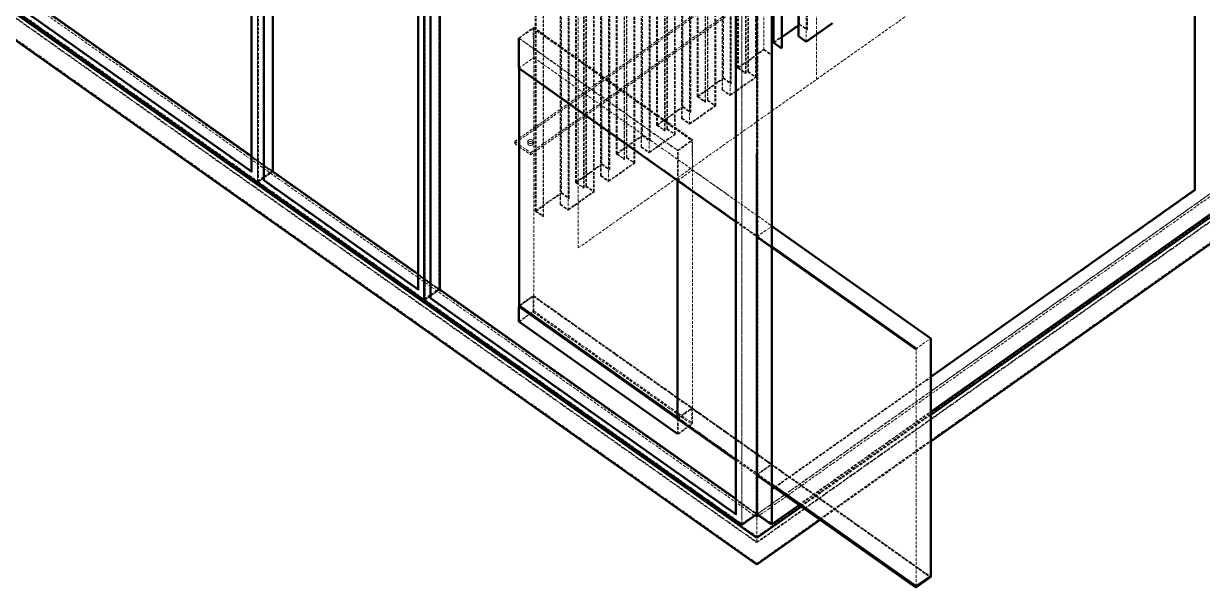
# Model space of a CAD drawing. Header units: millimetres. Extents: x 589 to 12190, y 300 to 8700.
# Drawn here: x 1508 to 3082, y 673 to 1426 of the extents above; entities that cross this region are included whole.
import ezdxf

# ---------------------------------------------------------------- set-up
doc = ezdxf.new("R2010")
doc.units = ezdxf.units.MM
doc.linetypes.add('Hidden', pattern=[15, 5, -3, 5, -2])
for name, color, linetype, lineweight in [('Default', 7, 'Continuous', 50), ('Edges', 7, 'Hidden', 15), ('HiddenEdges', 2, 'Hidden', 15), ('HiddenSilhouettes', 2, 'Hidden', 15), ('HiddenWires', 7, 'Hidden', 15), ('Silhouettes', 7, 'Continuous', 50), ('Wires', 7, 'Hidden', 15)]:
    doc.layers.add(name, color=color, linetype=linetype, lineweight=lineweight)

# ---------------------------------------------------------------- blocks, each defined once
blk = doc.blocks.new('Isometric')
at = {"layer": 'Edges'}
for points in [[(-242.5376374870725, -1746.233378030134), (-242.5375033366172, -77.46154254011117)], [(54.4472274929085, -1956.233394772532), (54.44736164336382, -287.4615592825094)], [(-1866.762006890896, -610.3398880025502), (636.3961348487569, -2380.34002491064)], [(-1840.599061282694, -639.2160392816609), (636.3961340146311, -2390.716178921239)], [(609.5260814242715, -2359.340027442814), (609.526217280029, -669.3549897026701)], [(724.4308640640811, -1498.938486882531), (724.4309288655741, -692.8368205969098)], [(679.8831377737997, -1510.438487799377), (679.8832025752913, -704.3368215137561)], [(-1048.63941386131, -1176.23333258648), (-263.7508421285002, -1731.233376834248)], [(636.3961891824138, -1698.453570518027), (636.3962140072372, -1389.643839727053)], [(212.1320503695579, -1970.477857632609), (212.1320844756065, -1546.213822745441)], [(946.108950397866, -2171.716116327621), (1842.720234147293, -1537.716110915194)], [(494.9748130279704, -1746.213838690582), (494.9748173480693, -1692.473727604874)], [(-242.5376374870725, -1746.233378030134), (33.23402285148222, -1941.233393576646)], [(946.1089564429158, -2096.518386957945), (1417.324755468647, -1763.318454559787)], [(55.29575644650458, -1951.591464996266), (71.55920876483333, -1940.091466005927)], [(54.4472274929085, -1956.233394772532), (55.29575612157896, -1955.633394343227)], [(54.4472274929085, -1956.233394772532), (598.9194799562092, -2341.233425466929)], [(212.1320503695579, -1970.477857632609), (212.9805784924656, -1969.877857560932)], [(920.3702426438635, -2468.546527739022), (920.3702766589622, -2045.413862532593)], [(494.9747767618719, -2197.347929120605), (494.9747789219218, -2170.477873577751)], [(636.396137581974, -2340.340025928025), (636.3961395327669, -2316.073032099976)], [(636.396140797523, -2380.340029117053), (714.0804053445327, -2325.408951362484)], [(636.3961340146311, -2390.716178921239), (721.4174472572818, -2330.597023571554)], [(636.3961369890139, -2427.71618187109), (747.5803996483755, -2349.097025046479)], [(636.3961406269927, -2382.461349291489), (636.396140797523, -2380.340029117053)], [(636.3961368184837, -2429.837502045526), (636.3961369890139, -2427.71618187109)], [(944.1775591375176, -2451.712210505456), (944.9775582015427, -2452.277895281516)]]:
    blk.add_lwpolyline(points, dxfattribs=at)
for points in [[(-253.1442406604378, -1749.339978810132, 0), (-253.14410480468, -59.35494106998885, 0)], [(1417.324755468647, -1763.318454559787, 0), (1417.324886302511, -135.8035423438423, 0)], [(-1866.762010699405, -657.7160407565868, 0), (636.3961369890139, -2427.71618187109, 0)], [(662.417703135492, -2358.740051809042, 0), (662.4178389912499, -668.7550140688988, 0)], [(946.1089512319909, -2161.339970729849, 0), (1895.046139763607, -1490.339958161157, 0)], [(212.1320887957058, -1492.473711659733, 0), (494.9748173480693, -1692.473727604874, 0)], [(946.1089474234823, -2208.716123483886, 0), (1895.046135955098, -1537.716110915193, 0)], [(-241.6891085334764, -1741.591448253868, 0), (-225.4256562151481, -1730.091449263528, 0)], [(-242.5376374870725, -1746.233378030134, 0), (-241.6891088584021, -1745.633377600828, 0)], [(1416.476261809691, -1762.718478926016, 0), (1417.324755468647, -1763.318454559787, 0)], [(946.1089544192905, -2121.691386293815, 0), (1442.497822477736, -1770.691403648411, 0)], [(946.1089515574431, -2157.291490835572, 0), (1467.670894372297, -1788.491453895657, 0)], [(919.2389058565159, -2046.213862608294, 0), (946.1089620142188, -2027.213861093506, 0)], [(663.2662341884602, -2321.691419092116, 0), (686.0446262541882, -2305.584661398228, 0)], [(663.2662362120859, -2296.518419756246, 0), (668.2446301519208, -2292.998163161212, 0)], [(663.2662313266128, -2357.291523633873, 0), (711.2176981487492, -2323.384711645474, 0)], [(636.3961340146311, -2390.716178921239, 0), (636.3961346782266, -2382.461345085076, 0)], [(919.2388717504678, -2470.477897495463, 0), (944.9775582015423, -2452.277895281516, 0)], [(944.9775582015423, -2452.277895281516, 0), (944.9775582924917, -2451.146525600775, 0)]]:
    blk.add_polyline3d(points, dxfattribs=at)
at = {"layer": 'HiddenEdges'}
for points in [[(-225.4256564480388, -1730.588505327158), (-225.4255205922782, -40.60343302660158)], [(-262.9023134998297, -1730.633376404943), (-262.9021793493748, -61.86154091492017)], [(-253.1442056225123, -1747.291474643564), (-253.1440699031759, -59.00345854999114)], [(69.8621437281272, -1938.891459782898), (69.8622794474636, -250.603443689326)], [(34.08255148015223, -1940.633393147341), (34.08268563060756, -271.8615576573193)], [(-1838.477741230248, -639.8373593365081), (636.3961336029347, -2389.837498856497)], [(609.5260733038217, -2357.291492758665), (609.5262090231586, -669.0034766650924)], [(662.4176672028452, -2295.918497403179), (662.4177988749238, -657.9765491021731)], [(712.4100031897565, -1468.638466156293), (712.4100679912499, -662.5367998706722)], [(599.7680085848792, -2340.633425037624), (599.7681427353345, -671.8615895476019)], [(711.1372643573281, -1488.338479933922), (711.1373291588202, -682.2368136483012)], [(725.7036459584183, -1478.038491319779), (725.7037107599112, -671.9368250341583)], [(648.7703965004607, -1513.638469743951), (648.7704613019532, -707.5368034583298)], [(662.0640392691216, -1523.038494907437), (662.0641040706146, -716.9368286218162)], [(616.243531084503, -1555.438491387034), (616.2435958859951, -749.3368251014135)], [(621.1932782714484, -1551.938491107994), (621.1933430729405, -745.8368248223735)], [(576.6455089192582, -1564.638473809963), (576.6455737207507, -758.5368075243421)], [(589.93915168792, -1574.038498973449), (589.9392164894125, -767.9368326878282)], [(549.068390690245, -1602.938495174007), (549.068455491738, -796.8368288883858)], [(575.372770086829, -1584.338487587592), (575.3728348883219, -778.2368213019711)], [(588.6663697935828, -1594.9384945362), (588.6664345950749, -788.8368282505794)], [(504.5206213380552, -1615.638477875975), (504.5206861395477, -809.5368115903539)], [(544.1186435032996, -1606.438495453046), (544.1187083047926, -800.3368291674255)], [(503.2478825056264, -1635.338491653604), (503.2479473071185, -829.2368253679831)], [(517.814264106717, -1625.038503039461), (517.8143289082095, -818.9368367538402)], [(432.3957337568531, -1666.638481941987), (432.3957985583456, -860.5368156563659)], [(471.9937559220975, -1657.438499519058), (471.9938207235896, -851.3368332334376)], [(476.9435031090429, -1653.938499240018), (476.943567910535, -847.8368329543976)], [(516.5414822123794, -1645.938498602212), (516.5415470138723, -839.8368323165914)], [(431.1229949244234, -1686.338495719616), (431.1230597259164, -880.2368294339949)], [(445.6893765255145, -1676.038507105473), (445.689441327007, -869.936840819852)], [(399.8688683408946, -1708.438503585071), (399.8689331423875, -902.3368372994498)], [(404.8186155278399, -1704.93850330603), (404.8186803293329, -898.8368370204093)], [(444.4165946311773, -1696.938502668225), (444.4166594326693, -890.8368363826037)], [(360.2708461756506, -1717.638486007999), (360.2709109771431, -911.5368197223781)], [(373.564488944312, -1727.038511171485), (373.5645537458045, -920.9368448858643)], [(358.9981073432214, -1737.338499785628), (358.9981721447134, -931.2368335000072)], [(372.2917070499743, -1747.938506734237), (372.2917718514673, -941.8368404486155)], [(288.1459585944481, -1768.638490074011), (288.1460233959406, -962.5368237883899)], [(327.7439807596925, -1759.438507651083), (327.7440455611845, -953.3368413654616)], [(332.6937279466379, -1755.938507372043), (332.6937927481299, -949.8368410864216)], [(286.8732197620184, -1788.33850385164), (286.8732845635113, -982.2368375660192)], [(301.4396013631094, -1778.038515237497), (301.4396661646019, -971.9368489518765)], [(255.6190931784895, -1810.438511717095), (255.6191579799829, -1004.336845431474)], [(300.1668194687722, -1798.938510800249), (300.1668842702643, -992.836844514628)], [(239.0021406333094, -1527.213821230652), (239.0021449534083, -1473.473710144944)], [(213.2634552780528, -1545.413822669739), (213.2634595072041, -1492.805065080382)], [(-226.274184570947, -1731.188505398835), (-226.2741695270156, -1544.04870512254)], [(233.3452377559743, -1700.122502656468), (233.3452380401914, -1696.586969032408)], [(-253.1442406604374, -1749.339978810132), (-226.2741845027349, -1730.339977295343)], [(-251.4471837441806, -1748.491450349012), (-241.6891085334764, -1741.591448253868)], [(-226.2741845027349, -1730.339977295343), (70.71068047724748, -1940.339994037742)], [(521.8448350796243, -2151.477872062962), (521.8448691856729, -1727.213837175793)], [(495.8233070448291, -2169.877873506073), (495.8233411508782, -1745.613838618905)], [(637.5275140914996, -2268.54651179388), (637.5275481065987, -1845.413846587451)], [(70.71068040903538, -1941.188522141234), (70.71068750977929, -1852.858435913514)], [(71.55920853194266, -1940.588522069556), (637.244665636671, -2340.588553959839)], [(239.0021065272608, -1951.477856117821), (663.2661993558067, -2251.477880035533)], [(213.2634189210048, -1997.679282780502), (213.2634211720042, -1969.677857556908)], [(237.870734569633, -1980.279280642255), (520.7134631219969, -2180.279296587397)], [(668.2446301519208, -2292.998163161212), (946.1089564429158, -2096.518386957945)], [(494.9747789219218, -2170.477873577751), (521.8448350796243, -2151.477872062962)], [(520.7134631219969, -2180.279296587397), (520.7134653729963, -2152.277871363803)], [(520.7134653729963, -2152.277871363803), (944.1775591375176, -2451.712210505456)], [(521.8448350796243, -2151.477872062962), (946.1089279081707, -2451.477895980674)], [(711.2176981487492, -2323.384711645474), (946.1089515574431, -2157.291490835572)], [(714.0804053445327, -2325.408951362484), (946.1089512319909, -2161.339970729849)], [(494.9747789219218, -2170.477873577751), (496.1061497243682, -2169.677873502049)], [(721.4174472572818, -2330.597023571554), (946.108950397866, -2171.716116327621)], [(636.3961346782266, -2382.461345085076), (636.3961376526099, -2345.461346341638)], [(636.3961375137619, -2341.188554031517), (636.396137581974, -2340.340025928025)]]:
    blk.add_lwpolyline(points, dxfattribs=at)
for points in [[(-227.1226780934794, -1728.89147355808, 0), (-227.1225423741434, -40.60345746450776, 0)], [(43.84061619909471, -1957.291460868382, 0), (43.84075191843067, -269.0034447748099, 0)], [(635.5476008328546, -2338.891491673181, 0), (635.5477365521906, -650.6034755796086, 0)], [(-1032.375960876972, -1160.33993185169, 0), (-226.2741845027349, -1730.339977295343, 0)], [(-1031.527432822276, -1160.588459883504, 0), (-225.4256564480388, -1730.588505327157, 0)], [(213.2634595072041, -1492.805065080382, 0), (237.8707751558327, -1475.405062942136, 0)], [(237.8707751558327, -1475.405062942136, 0), (237.8707752467808, -1474.273709445785, 0)], [(237.8707751558327, -1475.405062942136, 0), (520.7135037081966, -1675.405078887278, 0)], [(213.2634595072041, -1492.805065080382, 0), (496.106188059568, -1692.805081025524, 0)], [(239.0021065272608, -1951.477856117821, 0), (239.0021406333094, -1527.213821230652, 0)], [(212.1320844756065, -1546.213822745441, 0), (213.2634552780528, -1545.413822669739, 0)], [(212.9806125985147, -1545.613822673763, 0), (495.8233411508782, -1745.613838618905, 0)], [(636.3961336029347, -2389.837498856497, 0), (1838.477593289644, -1539.83743108963, 0)], [(494.9748173480693, -1692.473727604874, 0), (521.8448735057723, -1673.473726090085, 0)], [(520.7135037991443, -1674.273725390926, 0), (521.8448691856729, -1727.213837175793, 0)], [(-225.4256564480388, -1730.588505327158, 0), (71.55920853194311, -1940.588522069556, 0)], [(494.9748130279704, -1746.213838690582, 0), (495.8233411508782, -1745.613838618905, 0)], [(636.396137581974, -2340.340025928025, 0), (1442.497822313062, -1770.339980484361, 0)], [(636.3961773041524, -1846.213846663153, 0), (663.2662739388884, -1827.213816526775, 0)], [(43.84062431954362, -1959.339995552531, 0), (70.71068047724657, -1940.339994037742, 0)], [(45.53768123580085, -1958.491467091411, 0), (55.29575644650458, -1951.591464996266, 0)], [(70.71068047724657, -1940.339994037742, 0), (636.396137581974, -2340.340025928025, 0)], [(212.1320503695579, -1970.477857632609, 0), (239.0021065272608, -1951.477856117821, 0)], [(213.2634212629537, -1968.546487876168, 0), (237.8707369115818, -1951.146485737921, 0)], [(237.8707368206324, -1952.277855418662, 0), (533.9933480946083, -2161.668166704489, 0)], [(239.0021043672109, -1978.347911660675, 0), (239.0021065272608, -1951.477856117821, 0)], [(212.132048209508, -1997.347913175463, 0), (239.0021043672109, -1978.347911660675, 0)], [(239.0021043672109, -1978.347911660675, 0), (521.8448329195744, -2178.347927605816, 0)], [(686.0446262541882, -2305.584661398228, 0), (946.1089544192905, -2121.691386293815, 0)], [(496.1061498153176, -2168.546503821309, 0), (520.7134654639458, -2151.146501683063, 0)], [(496.1061474733688, -2197.679298725643, 0), (520.7134631219969, -2180.279296587397, 0)], [(747.5803996483755, -2349.097025046479, 0), (946.1089474234823, -2208.716123483886, 0)], [(636.3961431981038, -2270.477881550322, 0), (662.1348296491783, -2252.277879336374, 0)], [(662.1348296491783, -2252.277879336374, 0), (662.1348297401278, -2251.146509655634, 0)], [(663.2661608618023, -2296.51847303695, 0), (663.2662362120859, -2296.518419756246, 0)], [(638.0931594320514, -2339.491473386626, 0), (663.2662341884602, -2321.691419092116, 0)], [(636.3961336029347, -2389.837498856497, 0), (636.396137581974, -2340.340025928025, 0)]]:
    blk.add_polyline3d(points, dxfattribs=at)
at = {"layer": 'HiddenSilhouettes'}
for points in [[(-251.4471837441806, -1748.491450349012), (-251.4470480248442, -60.20343425543979)], [(70.71068047724748, -1940.339994037742), (70.71081633300491, -250.3549562975986)], [(45.53768123580085, -1958.491467091411), (45.5378169551368, -270.203450997838)], [(-1840.599057644715, -593.96120670206), (636.3961376526099, -2345.461346341638)], [(638.0931594320514, -2339.491473386626), (638.0932951513878, -651.2034572930538)], [(726.5521826792838, -1477.438485168428), (726.5522474807753, -671.3368188828069)], [(667.4380317260025, -1500.438456484539), (667.4380965274954, -694.3367901989182)], [(662.9125759899871, -1522.438488756086), (662.9126407914791, -716.3368224704648)], [(602.1013946568846, -1545.438490589777), (602.1014594583776, -739.3368243041562)], [(603.7984250367062, -1545.438460072197), (603.7984898381992, -739.3367937865758)], [(617.0920678053676, -1554.838485235683), (617.0921326068606, -748.7368189500621)], [(620.3447415505834, -1552.538497259346), (620.3448063520759, -746.4368309737251)], [(633.6383843192448, -1561.938522422832), (633.6384491207373, -755.836856137211)], [(635.3354146990669, -1561.938491905251), (635.3354795005589, -755.8368256196304)], [(590.7876884087841, -1573.438492822097), (590.7877532102771, -767.3368265364766)], [(529.9765070756825, -1596.438494655789), (529.9765718771741, -790.3368283701684)], [(531.6735374555037, -1596.438464138209), (531.6736022569958, -790.3367978525878)], [(548.2198539693804, -1603.538501325358), (548.2199187708729, -797.4368350397372)], [(574.5242333659644, -1584.938493738944), (574.5242981674569, -778.8368274533225)], [(518.6628008275816, -1624.43849688811), (518.6628656290736, -818.3368306024888)], [(544.9671802241651, -1605.838489301695), (544.9672450256571, -799.7368230160739)], [(561.5134967380418, -1612.938526488844), (561.5135615395343, -806.8368602032231)], [(563.2105271178634, -1612.938495971264), (563.2105919193564, -806.8368296856427)], [(502.3993457847614, -1635.938497804955), (502.3994105862539, -829.8368315193345)], [(457.8516194944791, -1647.438498721801), (457.8516842959725, -841.3368324361802)], [(459.5486498743007, -1647.438468204221), (459.5487146757937, -841.3368019185998)], [(472.8422926429621, -1656.838493367707), (472.842357444455, -850.7368270820862)], [(476.0949663881779, -1654.53850539137), (476.0950311896704, -848.4368391057492)], [(489.3886091568393, -1663.938530554856), (489.3886739583318, -857.8368642692353)], [(491.0856395366613, -1663.938500037275), (491.0857043381534, -857.8368337516545)], [(430.2744582035589, -1686.938501870968), (430.2745230050514, -880.8368355853465)], [(446.5379132463786, -1675.438500954122), (446.5379780478715, -869.3368346685006)], [(385.7267319132775, -1698.438502787813), (385.7267967147691, -892.3368365021925)], [(387.4237622930987, -1698.438472270233), (387.4238270945907, -892.3368059846118)], [(400.71740506176, -1707.838497433719), (400.7174698632521, -901.736831148098)], [(403.9700788069754, -1705.538509457382), (403.9701436084679, -899.4368431717612)], [(374.413025665177, -1726.438505020134), (374.4130904666686, -920.3368387345126)], [(417.2637215756367, -1714.938534620868), (417.2637863771297, -908.8368683352471)], [(418.9607519554584, -1714.938504103287), (418.9608167569513, -908.8368378176665)], [(313.6018443320741, -1749.438506853825), (313.6019091335675, -943.3368405682045)], [(315.2988747118957, -1749.438476336245), (315.2989395133886, -943.3368100506236)], [(358.1495706223564, -1737.93850593698), (358.1496354238488, -931.8368396513586)], [(328.592517480557, -1758.838501499731), (328.59258228205, -952.73683521411)], [(331.8451912257729, -1756.538513523394), (331.8452560272653, -950.436847237773)], [(345.1388339944347, -1765.93853868688), (345.1388987959272, -959.8368724012591)], [(346.8358643742558, -1765.9385081693), (346.8359291757483, -959.8368418836785)], [(286.0246830411538, -1788.938510002992), (286.0247478426463, -982.8368437173708)], [(302.2881380839735, -1777.438509086146), (302.2882028854669, -971.3368428005251)], [(241.4769567508724, -1800.438510919837), (241.4770215523645, -994.3368446342165)], [(243.1739871306936, -1800.438480402257), (243.1740519321856, -994.3368141166361)], [(256.467629899355, -1809.838505565743), (256.467694700847, -1003.736839280122)], [(213.2634449152497, -1674.32247102904), (629.3250094960472, -1380.122477144236)], [(233.3452377559743, -1700.122502656468), (657.6092823512836, -1400.12247873875)], [(665.7410013461813, -1500.43848700212), (712.4100462516653, -1467.438484371171)], [(712.4100462516653, -1467.438484371171), (726.5521826792838, -1477.438485168428)], [(724.4309071259895, -1497.738505097408), (769.402878589744, -1465.938514769163)], [(212.1320887957058, -1492.473711659733), (239.0021449534083, -1473.473710144944)], [(710.2887276364627, -1488.938486085274), (711.1372643573281, -1488.338479933922)], [(711.1372643573281, -1488.338479933922), (724.4309071259895, -1497.738505097408)], [(725.7036459584183, -1478.038491319779), (726.5521826792838, -1477.438485168428)], [(636.3961376526099, -2345.461346341638), (1842.720237785272, -1492.461278335593)], [(667.4380317260025, -1500.438456484539), (680.7316744946638, -1509.838481648025)], [(602.1013946568846, -1545.438490589777), (648.7704395623687, -1512.438487958828)], [(648.7703965004607, -1513.638469743951), (662.0640392691216, -1523.038494907437)], [(648.7704395623687, -1512.438487958828), (662.9125759899871, -1522.438488756086)], [(662.0640392691216, -1523.038494907437), (662.9125759899871, -1522.438488756086)], [(212.1320844756065, -1546.213822745441), (212.9806125985147, -1545.613822673763)], [(212.9806125020482, -1546.813822680694), (212.9806125985147, -1545.613822673763)], [(213.2634552780528, -1545.413822669739), (592.2019291769043, -1813.363793347408)], [(602.1013946568846, -1545.438490589777), (616.243531084503, -1555.438491387034)], [(603.7984250367062, -1545.438460072197), (617.0920678053676, -1554.838485235683)], [(620.3447415505834, -1552.538497259346), (621.1932782714484, -1551.938491107994)], [(620.3447415505834, -1552.538497259346), (633.6383843192448, -1561.938522422832)], [(621.1932782714484, -1551.938491107994), (635.3354146990669, -1561.938491905251)], [(588.6663697935828, -1594.9384945362), (635.3354146990669, -1561.938491905251)], [(616.243531084503, -1555.438491387034), (617.0920678053676, -1554.838485235683)], [(575.372770086829, -1584.338487587592), (588.6664128554903, -1593.738512751078)], [(457.8516194944791, -1647.438498721801), (504.5206643999632, -1614.438496090852)], [(504.5206643999632, -1614.438496090852), (518.6628008275816, -1624.43849688811)], [(516.5414822123794, -1645.938498602212), (563.2105271178634, -1612.938495971264)], [(516.5415252742878, -1644.73851681709), (561.5134967380418, -1612.938526488844)], [(531.6735374555037, -1596.438464138209), (544.9671802241651, -1605.838489301695)], [(544.1186435032996, -1606.438495453046), (544.9671802241651, -1605.838489301695)], [(548.2198539693804, -1603.538501325358), (549.068390690245, -1602.938495174007)], [(548.2198539693804, -1603.538501325358), (561.5134967380418, -1612.938526488844)], [(549.068390690245, -1602.938495174007), (563.2105271178634, -1612.938495971264)], [(502.3993457847614, -1635.938497804955), (503.2478825056264, -1635.338491653604)], [(503.2478825056264, -1635.338491653604), (516.5415252742878, -1644.73851681709)], [(517.814264106717, -1625.038503039461), (518.6628008275816, -1624.43849688811)], [(457.8516194944791, -1647.438498721801), (471.9937559220975, -1657.438499519058)], [(459.5486498743007, -1647.438468204221), (472.8422926429621, -1656.838493367707)], [(471.9937559220975, -1657.438499519058), (472.8422926429621, -1656.838493367707)], [(476.0949663881779, -1654.53850539137), (476.9435031090429, -1653.938499240018)], [(476.0949663881779, -1654.53850539137), (489.3886091568393, -1663.938530554856)], [(476.9435031090429, -1653.938499240018), (491.0856395366613, -1663.938500037275)], [(205.0609649007374, -1680.122501061954), (212.9806022357116, -1674.522471033064)], [(205.0609649007374, -1680.122501061954), (205.0609651849545, -1676.586967437894)], [(205.0609651849545, -1676.586967437894), (212.9806025199287, -1670.986937409005)], [(205.0609651849545, -1676.586967437894), (212.9806016195698, -1682.186996193484)], [(236.8807808350762, -1674.086980340394), (238.1748740754497, -1675.671897784861), (238.174831064197, -1677.502006573346), (236.880770539321, -1679.086967637208), (234.639297359236, -1680.00200677266), (232.051132896288, -1680.002037290241), (229.8097027274557, -1679.086967637208), (228.5155987893841, -1677.502037090927), (228.5156418006363, -1675.671928302442), (229.8097023255118, -1674.08696723858), (232.0511755055977, -1673.171928103127), (234.6393399685453, -1673.171897585547), (236.8807701373776, -1674.08696723858)], [(228.5156415164192, -1679.207461926502), (229.8097020412947, -1677.62250086264), (232.0511752213806, -1676.707461727187), (234.6393396843282, -1676.707431209607), (236.8807808350762, -1677.622514312543), (238.1748737912326, -1679.207431408921), (238.1748307799799, -1681.037540197406), (236.8807702551039, -1682.622501261268), (234.6392970750189, -1683.53754039672), (232.0511326120709, -1683.537570914301), (229.8097024432386, -1682.622501261268), (228.515598505167, -1681.037570714986)], [(228.515598505167, -1681.037570714986), (228.5155987893841, -1677.502037090927)], [(238.1748737912326, -1679.207431408921), (238.1748740754497, -1675.671897784861)], [(385.7267319132775, -1698.438502787813), (432.3957768187606, -1665.438500156864)], [(387.4237622930987, -1698.438472270233), (432.3957337568531, -1666.638481941987)], [(432.3957337568531, -1666.638481941987), (445.6893765255145, -1676.038507105473)], [(444.4165946311773, -1696.938502668225), (491.0856395366613, -1663.938500037275)], [(445.6893765255145, -1676.038507105473), (446.5379132463786, -1675.438500954122)], [(496.106188059568, -1692.805081025524), (520.7135037081966, -1675.405078887278)], [(520.7135037081966, -1675.405078887278), (520.7135037991443, -1674.273725390926)], [(521.8448691856729, -1727.213837175793), (521.8448735057723, -1673.473726090085)], [(205.0609649007374, -1680.122501061954), (212.9806013353527, -1685.722529817544)], [(213.2634442669528, -1682.386996152034), (233.3452380401914, -1696.586969032408)], [(213.2634439827357, -1685.922529776094), (233.3452377559743, -1700.122502656468)], [(385.7267319132775, -1698.438502787813), (399.8688683408946, -1708.438503585071)], [(387.4237622930987, -1698.438472270233), (400.71740506176, -1707.838497433719)], [(430.2744582035589, -1686.938501870968), (431.1229949244234, -1686.338495719616)], [(430.2744582035589, -1686.938501870968), (444.4165946311773, -1696.938502668225)], [(431.1229949244234, -1686.338495719616), (444.4166376930848, -1695.738520883102)], [(496.1061838304163, -1745.41383861488), (496.106188059568, -1692.805081025524)], [(-263.7508398581676, -1702.991451399219), (-227.1226780934794, -1728.89147355808)], [(313.6018443320741, -1749.438506853825), (360.2708892375585, -1716.438504222876)], [(360.2708461756506, -1717.638486007999), (373.564488944312, -1727.038511171485)], [(360.2708892375585, -1716.438504222876), (374.413025665177, -1726.438505020134)], [(372.2917070499743, -1747.938506734237), (418.9607519554584, -1714.938504103287)], [(372.2917501118827, -1746.738524949114), (417.2637215756367, -1714.938534620868)], [(399.8688683408946, -1708.438503585071), (400.71740506176, -1707.838497433719)], [(403.9700788069754, -1705.538509457382), (404.8186155278399, -1704.93850330603)], [(403.9700788069754, -1705.538509457382), (417.2637215756367, -1714.938534620868)], [(404.8186155278399, -1704.93850330603), (418.9607519554584, -1714.938504103287)], [(-263.7508420320337, -1730.033376112061), (-262.9023134998297, -1730.633376404943)], [(-253.1442056225123, -1747.291474643564), (-227.1226780934794, -1728.89147355808)], [(494.9748130279704, -1746.213838690582), (521.8448691856729, -1727.213837175793)], [(521.8448691856729, -1727.213837175793), (663.2662739388838, -1827.213873769946)], [(-253.1442056225123, -1747.291474643564), (-253.1442404957593, -1747.291449984454)], [(313.6018443320741, -1749.438506853825), (327.7439807596925, -1759.438507651083)], [(315.2988747118957, -1749.438476336245), (328.592517480557, -1758.838501499731)], [(331.8451912257729, -1756.538513523394), (345.1388339944347, -1765.93853868688)], [(494.9748130279704, -1746.213838690582), (496.1061838304163, -1745.41383861488)], [(496.1061498153176, -2168.546503821309), (496.1061838304163, -1745.41383861488)], [(243.1739871306936, -1800.438480402257), (288.1459585944481, -1768.638490074011)], [(288.1459585944481, -1768.638490074011), (301.4396013631094, -1778.038515237497)], [(300.1668625306797, -1797.738529015126), (345.1388339944347, -1765.93853868688)], [(301.4396013631094, -1778.038515237497), (302.2881380839735, -1777.438509086146)], [(243.1739871306936, -1800.438480402257), (256.467629899355, -1809.838505565743)], [(286.0246830411538, -1788.938510002992), (300.1668194687722, -1798.938510800249)], [(286.8732197620184, -1788.33850385164), (300.1668625306797, -1797.738529015126)], [(255.6190931784895, -1810.438511717095), (256.467629899355, -1809.838505565743)], [(598.919521880508, -1819.713848870521), (636.3961773041519, -1846.213846663152)], [(636.3961773041524, -1846.213846663153), (637.5275481065987, -1845.413846587451)], [(71.55920853194311, -1940.588522069556), (71.5592155844538, -1852.858435913514)], [(663.2662708841121, -1865.213872479424), (663.2662710127338, -1863.613872509919)], [(33.23402294794869, -1940.033392854461), (34.08255148015223, -1940.633393147341)], [(70.71068040903538, -1941.188522141234), (71.55920853194311, -1940.588522069556)], [(237.870734569633, -1980.279280642255), (237.8707368206324, -1952.277855418662)], [(45.53768123580085, -1958.491467091411), (609.5260733038217, -2357.291492758665)], [(213.2634189210048, -1997.679282780502), (496.1061474733688, -2197.679298725643)], [(711.8176980428143, -2323.808975648987), (946.108951489231, -2158.140018939064)], [(494.9747791414934, -2167.746503927507), (592.2019291769043, -2236.496482606145)], [(494.9747790505439, -2168.877873608247), (496.1061497243682, -2169.677873502049)], [(494.9747789219218, -2170.477873577751), (495.8233070448291, -2169.877873506073)], [(494.9747767618719, -2197.347929120605), (521.8448329195744, -2178.347927605816)], [(496.1061474733688, -2197.679298725643), (496.1061497243682, -2169.677873502049)], [(715.58040502009, -2326.469611329118), (946.1089510614606, -2163.461290904285)], [(662.4177081856351, -2295.918526382388), (662.4176672028452, -2295.918497403179)], [(662.4177081856351, -2295.918526382388), (663.2661608618023, -2296.51847303695)], [(663.2662362120773, -2296.518526317641), (663.2661608618023, -2296.51847303695)], [(598.9194800526757, -2340.033424744744), (599.7680085848792, -2340.633425037624)], [(609.5260733038217, -2357.291492758665), (635.5476008328546, -2338.891491673181)]]:
    blk.add_lwpolyline(points, dxfattribs=at)
blk.add_lwpolyline([(609.5260815889501, -2357.291498617135)], close=True, dxfattribs=at)
for points in [[(-226.2741845027349, -1730.339977295343, 0), (-226.274048646977, -40.35493955519996, 0)], [(-1838.477737251209, -590.3398864080357, 0), (636.396137581974, -2340.340025928025, 0)], [(637.244665636671, -2340.588553959839, 0), (637.2448014924307, -650.6034816592833, 0)], [(-1032.375960945184, -1161.188459955181, 0), (-226.274184570947, -1731.188505398835, 0)], [(-1057.548960118418, -1178.491404905359, 0), (-253.1442404957593, -1747.291449984454, 0)], [(213.2634451994668, -1670.786937404981, 0), (629.3250097802643, -1376.586943520177, 0)], [(233.3452380401914, -1696.586969032408, 0), (657.6092826355007, -1396.58694511469, 0)], [(710.288729147775, -1470.138433620982, 0), (712.4100031897565, -1468.638466156293, 0)], [(712.4100031897565, -1468.638466156293, 0), (725.7036459584183, -1478.038491319779, 0)], [(237.8707752467808, -1474.273709445785, 0), (520.7135037991443, -1674.273725390926, 0)], [(237.8707752467808, -1474.273709445785, 0), (239.0021406333094, -1527.213821230652, 0)], [(239.0021449534083, -1473.473710144944, 0), (521.8448735057723, -1673.473726090085, 0)], [(636.396137581974, -2340.340025928025, 0), (1838.477597268683, -1490.339958161157, 0)], [(667.4380317260025, -1500.438456484539, 0), (680.7316760059762, -1491.038429183734, 0)], [(212.1320844756065, -1546.213822745441, 0), (239.0021406333094, -1527.213821230652, 0)], [(239.0021406333094, -1527.213821230652, 0), (592.2019291769043, -1776.963792538335, 0)], [(603.7984250367062, -1545.438460072197, 0), (648.7703965004607, -1513.638469743951, 0)], [(213.2634551494307, -1547.013822639243, 0), (213.2634552780528, -1545.413822669739, 0)], [(529.9765070756825, -1596.438494655789, 0), (576.6455519811661, -1563.43849202484, 0)], [(531.6735374555037, -1596.438464138209, 0), (576.6455089192582, -1564.638473809963, 0)], [(576.6455089192582, -1564.638473809963, 0), (589.93915168792, -1574.038498973449, 0)], [(576.6455519811661, -1563.43849202484, 0), (590.7876884087841, -1573.438492822097, 0)], [(588.6664128554903, -1593.738512751078, 0), (633.6383843192448, -1561.938522422832, 0)], [(589.93915168792, -1574.038498973449, 0), (590.7876884087841, -1573.438492822097, 0)], [(574.5242333659644, -1584.938493738944, 0), (575.372770086829, -1584.338487587592, 0)], [(574.5242333659644, -1584.938493738944, 0), (588.6663697935828, -1594.9384945362, 0)], [(459.5486498743007, -1647.438468204221, 0), (504.5206213380552, -1615.638477875975, 0)], [(504.5206213380552, -1615.638477875975, 0), (517.814264106717, -1625.038503039461, 0)], [(529.9765070756825, -1596.438494655789, 0), (544.1186435032996, -1606.438495453046, 0)], [(502.3993457847614, -1635.938497804955, 0), (516.5414822123794, -1645.938498602212, 0)], [(432.3957768187606, -1665.438500156864, 0), (446.5379132463786, -1675.438500954122, 0)], [(444.4166376930848, -1695.738520883102, 0), (489.3886091568393, -1663.938530554856, 0)], [(315.2988747118957, -1749.438476336245, 0), (360.2708461756506, -1717.638486007999, 0)], [(-263.7508421285002, -1731.233376834248, 0), (-262.9023134998297, -1730.633376404943, 0)], [(-226.274184570947, -1731.188505398835, 0), (-225.4256564480388, -1730.588505327157, 0)], [(-226.274184570947, -1731.188505398835, 0), (70.71068040903538, -1941.188522141234, 0)], [(358.1495706223564, -1737.93850593698, 0), (358.9981073432214, -1737.338499785628, 0)], [(358.1495706223564, -1737.93850593698, 0), (372.2917070499743, -1747.938506734237, 0)], [(358.9981073432214, -1737.338499785628, 0), (372.2917501118827, -1746.738524949114, 0)], [(373.564488944312, -1727.038511171485, 0), (374.413025665177, -1726.438505020134, 0)], [(-251.4471837441806, -1748.491450349012, 0), (43.84061619909471, -1957.291460868382, 0)], [(327.7439807596925, -1759.438507651083, 0), (328.592517480557, -1758.838501499731, 0)], [(331.8451912257729, -1756.538513523394, 0), (332.6937279466379, -1755.938507372043, 0)], [(332.6937279466379, -1755.938507372043, 0), (346.8358643742558, -1765.9385081693, 0)], [(496.1061838304163, -1745.41383861488, 0), (663.2662710127338, -1863.613872509919, 0)], [(241.4769567508724, -1800.438510919837, 0), (288.146001656356, -1767.438508288888, 0)], [(288.146001656356, -1767.438508288888, 0), (302.2881380839735, -1777.438509086146, 0)], [(300.1668194687722, -1798.938510800249, 0), (346.8358643742558, -1765.9385081693, 0)], [(241.4769567508724, -1800.438510919837, 0), (255.6190931784895, -1810.438511717095, 0)], [(286.0246830411538, -1788.938510002992, 0), (286.8732197620184, -1788.33850385164, 0)], [(33.23402512181474, -1912.991468141618, 0), (69.8621437281272, -1938.891459782898, 0)], [(33.23402285148222, -1941.233393576646, 0), (34.08255148015223, -1940.633393147341, 0)], [(43.8406244842231, -1957.291455009911, 0), (69.8621437281272, -1938.891459782898, 0)], [(70.71068040903447, -1941.188522141234, 0), (636.3961375137619, -2341.188554031517, 0)], [(214.0634203269783, -1969.112172652227, 0), (237.8707368206324, -1952.277855418662, 0)], [(237.8707368206324, -1952.277855418662, 0), (237.8707369115818, -1951.146485737921, 0)], [(237.8707369115818, -1951.146485737921, 0), (535.5933464955065, -2161.668166704489, 0)], [(213.2634189210048, -1997.679282780502, 0), (237.870734569633, -1980.279280642255, 0)], [(667.3961364929637, -2292.398187527441, 0), (946.1089565393786, -2095.318435553985, 0)], [(494.9747789219218, -2170.477873577751, 0), (520.7134653729963, -2152.277871363803, 0)], [(520.7134653729963, -2152.277871363803, 0), (520.7134654639458, -2151.146501683063, 0)], [(520.7134654639458, -2151.146501683063, 0), (944.9775582924917, -2451.146525600775, 0)], [(521.8448329195744, -2178.347927605816, 0), (521.8448350796243, -2151.477872062962, 0)], [(494.9747790183883, -2169.277873570821, 0), (495.8233070448287, -2169.877873506073, 0)], [(496.1061498153176, -2168.546503821309, 0), (663.2662369976351, -2286.746537716348, 0)], [(749.0803993239329, -2350.157685013114, 0), (946.108947252952, -2210.837443658321, 0)], [(598.919487774459, -2243.97788375769, 0), (636.3961431981033, -2270.477881550321, 0)], [(636.3961431981038, -2270.477881550322, 0), (663.2662398328398, -2251.477851413944, 0)], [(637.5275140914996, -2268.54651179388, 0), (662.1348297401278, -2251.146509655634, 0)], [(662.4176672028452, -2295.918497403179, 0), (663.2662363085483, -2295.318468352285, 0)], [(598.9194822265417, -2312.991500031901, 0), (635.5476008328546, -2338.891491673181, 0)], [(598.9194799562092, -2341.233425466929, 0), (599.7680085848792, -2340.633425037624, 0)], [(636.3961375137619, -2341.188554031517, 0), (637.244665636671, -2340.588553959839, 0)], [(638.0931594320514, -2339.491473386626, 0), (663.2662313266128, -2357.291523633873, 0)]]:
    blk.add_polyline3d(points, dxfattribs=at)
at = {"layer": 'HiddenWires'}
for points in [[(318.1980477951706, -1866.188516161803), (318.1981125966636, -1060.086849876182)], [(318.1980477951706, -1866.188516161803), (663.2662904206231, -1622.188388506335)]]:
    blk.add_lwpolyline(points, dxfattribs=at)
at = {"layer": 'Silhouettes'}
for points in [[(-263.7508421285002, -1731.233376834248), (-263.7507079780448, -62.46154134422522)], [(-241.6891088584021, -1745.633377600828), (-241.6889748044136, -78.06154283299202)], [(-225.4256562151481, -1730.091449263528), (-225.4255243350253, -89.56153920853421)], [(1416.476261809691, -1762.718478926016), (1416.476392547091, -136.4035181140321)], [(33.23402285148222, -1941.233393576646), (33.23415700193755, -272.4615580866239)], [(43.84062431954362, -1959.339995552531), (43.84076017530151, -269.3549578123871)], [(55.29575612157896, -1955.633394343227), (55.29589017556782, -288.0615595753902)], [(663.2662710127338, -1863.613872509919), (663.2663670459488, -669.0035075403002)], [(598.9194799562092, -2341.233425466929), (598.9196141066641, -672.4615899769069)], [(710.2887276364627, -1488.938486085274), (710.2887924379556, -682.8368197996529)], [(665.7410013461813, -1500.43848700212), (665.7410661476742, -694.3368207164988)], [(680.7316744946638, -1509.838481648025), (680.7317392961568, -703.7368153624043)], [(-1047.790885232639, -1175.633332157175), (-263.7508420320337, -1730.033376112061)], [(-1031.527432589385, -1160.091403819875), (-263.7508398581676, -1702.991451399219)], [(-1059.246017034674, -1179.339933366478), (-253.1442406604378, -1749.339978810132)], [(724.4308640640811, -1498.938486882531), (771.0999089695651, -1465.938484251582)], [(710.2887276364627, -1488.938486085274), (724.4308640640811, -1498.938486882531)], [(212.1320844756065, -1546.213822745441), (212.1320887957058, -1492.473711659733)], [(665.7410013461813, -1500.43848700212), (679.8831377737997, -1510.438487799377)], [(212.9805784924656, -1969.877857560932), (212.9806125020482, -1546.813822680694)], [(213.2634212629537, -1968.546487876168), (213.2634551494307, -1547.013822639243)], [(946.108947252952, -2210.837443658321), (1895.046135784567, -1539.837431089629)], [(212.9806025199287, -1670.986937409005), (213.2634451994668, -1670.786937404981)], [(212.9806022357116, -1674.522471033064), (213.2634449152497, -1674.32247102904)], [(212.9806016195698, -1682.186996193484), (213.2634442669528, -1682.386996152034)], [(212.9806013353527, -1685.722529817544), (213.2634439827357, -1685.922529776094)], [(636.396137581974, -2340.340025928025), (636.3961891824133, -1698.453570518027)], [(-225.4256562151481, -1730.091449263528), (33.23402512181474, -1912.991468141618)], [(-241.6891088584021, -1745.633377600828), (33.23402294794869, -1940.033392854461)], [(494.9747789219218, -2170.477873577751), (494.9748130279704, -1746.213838690582)], [(663.2662739388838, -1827.213873769946), (946.1089620142188, -2027.213861093506)], [(663.2662710127338, -1863.613872509919), (920.3702766589622, -2045.413862532593)], [(55.29575612157896, -1955.633394343227), (598.9194800526757, -2340.033424744744)], [(212.1320503695579, -1970.477857632609), (214.0634203269783, -1969.112172652227)], [(212.1320503695579, -1970.477857632609), (213.2634211720042, -1969.677857556908)], [(212.1320503695579, -1970.477857632609), (592.2019291769043, -2239.22785241165)], [(212.132048209508, -1997.347913175463), (212.1320503695579, -1970.477857632609)], [(212.9805784924656, -1969.877857560932), (494.9747790183883, -2169.277873570821)], [(213.2634212629537, -1968.546487876168), (494.9747791414934, -2167.746503927507)], [(212.132048209508, -1997.347913175463), (494.9747767618719, -2197.347929120605)], [(946.1089279081707, -2451.477895980674), (946.1089620142188, -2027.213861093506)], [(919.2389058565159, -2046.213862608294), (920.3702766589622, -2045.413862532593)], [(494.9747789219218, -2170.477873577751), (598.919487774459, -2243.97788375769)], [(663.2662363085483, -2295.318468352285), (667.3961364929637, -2292.398187527441)], [(662.417703135492, -2358.740051809042), (711.8176980428143, -2323.808975648987)], [(609.5260814242715, -2359.340027442814), (636.396137581974, -2340.340025928025)], [(636.3961368184837, -2429.837502045526), (749.0803993239329, -2350.157685013114)]]:
    blk.add_lwpolyline(points, dxfattribs=at)
for points in [[(71.55920876483333, -1940.091466005927, 0), (71.55934064495659, -299.5615559509329, 0)], [(-1866.762007061426, -612.4612081769858, 0), (636.3961346782266, -2382.461345085076, 0)], [(-1866.762010869935, -659.8373609310227, 0), (636.3961368184837, -2429.837502045526, 0)], [(680.7316760059762, -1491.038429183734, 0), (710.288729147775, -1470.138433620982, 0)], [(679.8831377737997, -1510.438487799377, 0), (680.7316744946638, -1509.838481648025, 0)], [(946.1089510614606, -2163.461290904285, 0), (1895.046139593077, -1492.461278335593, 0)], [(212.1320844756065, -1546.213822745441, 0), (592.2019291769043, -1814.963793407862, 0)], [(-253.1442406604374, -1749.339978810132, 0), (43.84062431954453, -1959.339995552531, 0)], [(494.9748130279704, -1746.213838690582, 0), (598.919521880508, -1819.713848870521, 0)], [(946.1089565393786, -2095.318435553985, 0), (1416.476261809691, -1762.718478926016, 0)], [(946.108951489231, -2158.140018939064, 0), (1468.51938786658, -1788.740006365378, 0)], [(636.3961773041519, -1846.213846663152, 0), (919.2389058565159, -2046.213862608294, 0)], [(663.2662313266128, -2357.291523633873, 0), (663.2662708841121, -1865.213872479424, 0)], [(71.55920876483333, -1940.091466005927, 0), (598.9194822265417, -2312.991500031901, 0)], [(43.84062431954362, -1959.339995552531, 0), (609.5260814242715, -2359.340027442814, 0)], [(213.2634211720042, -1969.677857556908, 0), (494.9747790505439, -2168.877873608247, 0)], [(636.3961431981033, -2270.477881550321, 0), (919.2388717504678, -2470.477897495463, 0)], [(663.2662369976351, -2286.746537716348, 0), (920.3702426438635, -2468.546527739022, 0)], [(636.3961406269927, -2382.461349291489, 0), (715.58040502009, -2326.469611329118, 0)], [(636.396137581974, -2340.340025928025, 0), (662.417703135492, -2358.740051809042, 0)], [(919.2388717504678, -2470.477897495463, 0), (946.1089279081707, -2451.477895980674, 0)], [(920.3702426438635, -2468.546527739022, 0), (944.9775582924917, -2451.146525600775, 0)]]:
    blk.add_polyline3d(points, dxfattribs=at)
blk.add_polyline3d([(636.396137581974, -2340.340025928025, 0)], close=True, dxfattribs=at)
at = {"layer": 'Wires'}
for points in [[(742.4620923904804, -1566.188492244085), (742.4621571919724, -760.086825958464)], [(742.4620923904804, -1566.188492244085), (1166.726136985789, -1266.188468326367)], [(663.2662904206231, -1622.188388506335), (742.4620923904804, -1566.188492244085)]]:
    blk.add_lwpolyline(points, dxfattribs=at)

msp = doc.modelspace()

# ---------------------------------------------------------------- block references
at = {"layer": 'Default', "xscale": 0.75, "yscale": 0.75, "zscale": 0.75}
msp.add_blockref('Isometric', (2010, 2526), dxfattribs=at)

doc.saveas('drawing.dxf')
